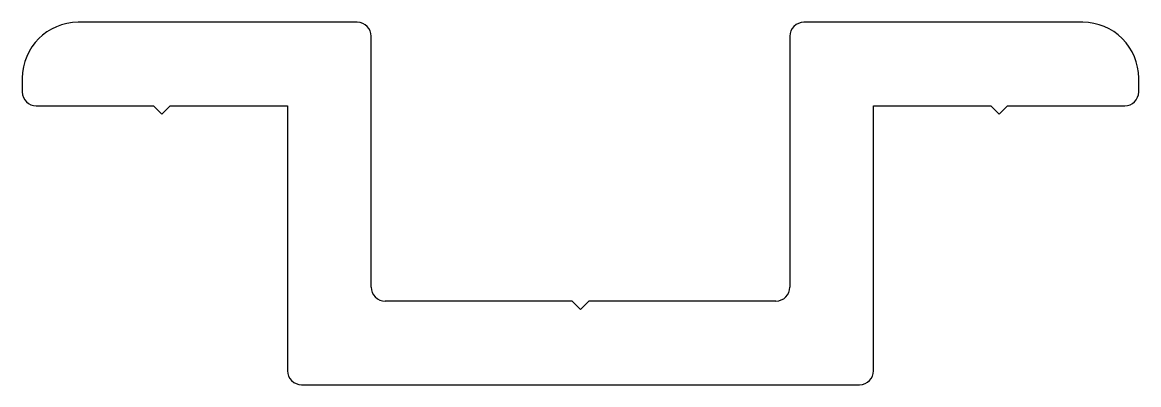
# Model space of a CAD drawing. Extents: x 297.3 to 337.3, y 847.5 to 860.5.
import ezdxf

# ---------------------------------------------------------------- set-up
doc = ezdxf.new("R2010")
doc.units = 0
doc.layers.get('0').update_dxf_attribs({"linetype": 'CONTINUOUS'})

msp = doc.modelspace()

# ---------------------------------------------------------------- linework, layer by layer
for p, q in [((309.333, 860.487), (299.333, 860.487)), ((335.333, 860.487), (325.333, 860.487)), ((309.833, 850.987), (309.833, 859.987)), ((324.833, 859.987), (324.833, 850.987)), ((297.333, 858.487), (297.333, 857.987)), ((337.333, 857.987), (337.333, 858.487)), ((297.833, 857.487), (302.033, 857.487)), ((302.033, 857.487), (302.333, 857.187)), ((302.333, 857.187), (302.633, 857.487)), ((302.633, 857.487), (306.833, 857.487)), ((306.833, 857.487), (306.833, 847.987)), ((327.833, 847.987), (327.833, 857.487)), ((327.833, 857.487), (332.033, 857.487)), ((332.033, 857.487), (332.333, 857.187)), ((332.333, 857.187), (332.633, 857.487)), ((332.633, 857.487), (336.833, 857.487)), ((317.033, 850.487), (310.333, 850.487)), ((317.333, 850.187), (317.033, 850.487)), ((317.633, 850.487), (317.333, 850.187)), ((324.333, 850.487), (317.633, 850.487)), ((307.333, 847.487), (327.333, 847.487))]:
    msp.add_line(p, q)
for centre, radius, start, end in [((299.333, 858.487), 2, 90.0035, 180), ((309.333, 859.987), 0.5, 360, 89.9859), ((325.333, 859.987), 0.5, 89.972, 180), ((335.333, 858.487), 2, 360, 90.007), ((297.833, 857.987), 0.5, 180, 269.9859), ((336.833, 857.987), 0.5, 269.972, 0), ((310.333, 850.987), 0.5, 180, 270.0281), ((324.333, 850.987), 0.5, 270.014, 0), ((307.333, 847.987), 0.5, 180, 270.0281), ((327.333, 847.987), 0.5, 270.014, 0)]:
    msp.add_arc(centre, radius, start, end)

doc.saveas('drawing.dxf')
